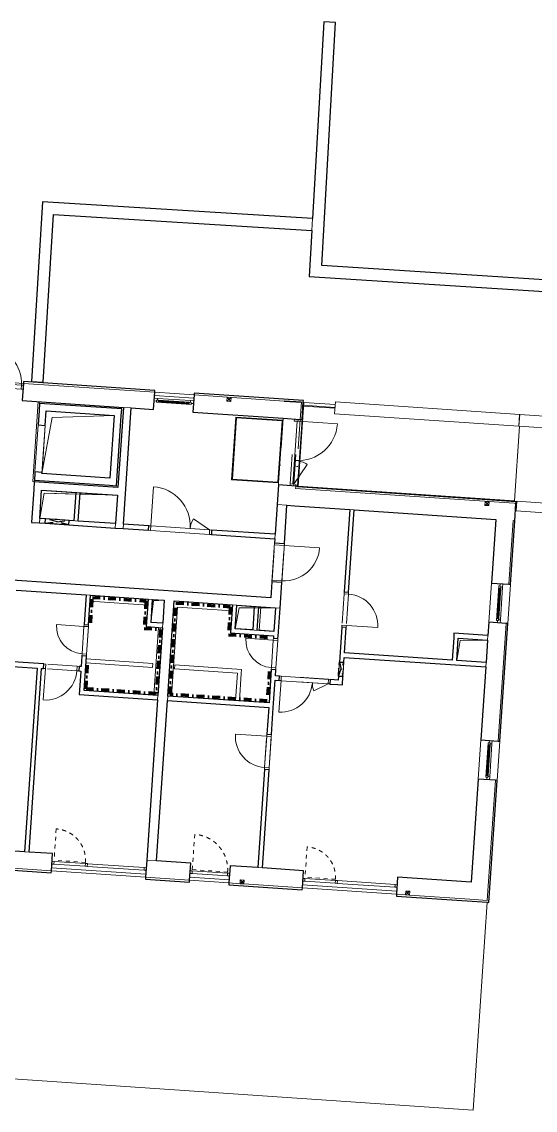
# Model space of a CAD drawing. Header units: millimetres. Extents: x -9657 to 178820, y -8645 to 72638.
# Drawn here: x 129363 to 142427, y 36742 to 64440 of the extents above; entities that cross this region are included whole.
import ezdxf

# ---------------------------------------------------------------- set-up
doc = ezdxf.new("R2010")
doc.units = ezdxf.units.MM
for name, pattern in [('HA_Dash_2mm-S1mm', [200, 100, -100]), ('HA_Dash_3mm-S1mm', [300, 200, -100]), ('HA_DashDot_2_2mm-S0_6mm', [1650, 750, -450, 0, -450]), ('HA_DashDot_4mm-S1mm', [400, 200, -100, 0, -100])]:
    doc.linetypes.add(name, pattern=pattern)
for name, color, linetype, lineweight in [('A-CLNG-____-OTLN', 9, 'Continuous', 9), ('A-DETL-GENF-OTLN', 9, 'Continuous', 9), ('A-DOOR-____-MCUT', 9, 'Continuous', 9), ('A-DOOR-____-OTLN', 9, 'Continuous', 9), ('A-DOOR-FRAM-MCUT', 9, 'Continuous', 9), ('A-DOOR-FRAM-OTLN', 9, 'Continuous', 9), ('A-FLOR-____-OTLN', 9, 'Continuous', 9), ('A-FLOR-HRAL-OTLN', 9, 'Continuous', 9), ('A-GENM-____-MCUT', 9, 'Continuous', 25), ('A-GENM-____-OTLN', 9, 'Continuous', 9), ('A-GLAZ-____-MCUT', 9, 'Continuous', 5), ('A-GLAZ-____-OTLN', 9, 'Continuous', 5), ('A-GLAZ-CURT-MCUT', 9, 'Continuous', 5), ('A-GLAZ-CURT-OTLN', 9, 'Continuous', 5), ('A-GLAZ-CWMG-MCUT', 9, 'Continuous', 5), ('A-GLAZ-CWMG-OTLN', 9, 'Continuous', 5), ('A-WALL-____-MCUT', 9, 'Continuous', 25), ('A-WALL-____-OTLN', 9, 'Continuous', 9), ('I-WALL-____-MCUT', 9, 'Continuous', 25), ('I-WALL-____-OTLN', 9, 'Continuous', 9), ('M-HVAC-DUCT-OTLN', 9, 'Continuous', 9), ('S-BEAM-____-OTLN', 9, 'Continuous', 9)]:
    doc.layers.add(name, color=color, linetype=linetype, lineweight=lineweight)

# ---------------------------------------------------------------- blocks, each defined once
blk = doc.blocks.new('HA_DR_Single_Swing_Solid - In_BJ_900x2100_Vstupni-2124274-schema rezu D_130_5300')
at = {"layer": 'A-DOOR-____-MCUT', "linetype": 'HA_DashDot_2_2mm-S0_6mm'}
for p, q in [((-450, 125), (450, 125)), ((-450, -125), (450, -125))]:
    blk.add_line(p, q, dxfattribs=at)
at = {"layer": 'A-DOOR-____-OTLN'}
for p, q in [((-500, 125), (500, 125)), ((-500, -125), (500, -125))]:
    blk.add_line(p, q, dxfattribs=at)
at = {"layer": 'A-DOOR-____-OTLN', "lineweight": 5}
blk.add_line((450, -1025), (450, -125), dxfattribs=at)
blk.add_arc((450, -125), 900, 180, 270, dxfattribs=at)
at = {"layer": 'A-DOOR-FRAM-MCUT'}
for p, q in [((-450, 125), (-500, 125)), ((-450, -125), (-450, 125)), ((500, 125), (450, 125)), ((450, 125), (450, -125)), ((-500, -125), (-450, -125)), ((450, -125), (500, -125))]:
    blk.add_line(p, q, dxfattribs=at)
blk = doc.blocks.new('HA_DR_Single_Swing_Solid - In_BJ_700x2100-2124340-schema rezu D_130_5300')
at = {"layer": 'A-DOOR-____-MCUT', "linetype": 'HA_DashDot_2_2mm-S0_6mm'}
for p, q in [((-350, 57.5), (350, 57.5)), ((-350, -57.5), (350, -57.5))]:
    blk.add_line(p, q, dxfattribs=at)
at = {"layer": 'A-DOOR-____-OTLN', "lineweight": 5}
blk.add_line((350, 757.5), (350, 57.5), dxfattribs=at)
blk.add_arc((350, 57.5), 700, 90, 180, dxfattribs=at)
at = {"layer": 'A-DOOR-FRAM-MCUT'}
for p, q in [((-400, 57.5), (-350, 57.5)), ((-350, 57.5), (-350, -57.5)), ((350, 57.5), (400, 57.5)), ((350, -57.5), (350, 57.5)), ((-350, -57.5), (-400, -57.5)), ((400, -57.5), (350, -57.5))]:
    blk.add_line(p, q, dxfattribs=at)
blk = doc.blocks.new('HA_DR_Single_Swing_Solid - In_BJ_800x2100-2124336-schema rezu D_130_5300')
at = {"layer": 'A-DOOR-____-MCUT', "linetype": 'HA_DashDot_2_2mm-S0_6mm'}
for p, q in [((-400, 57.5), (400, 57.5)), ((-400, -57.5), (400, -57.5))]:
    blk.add_line(p, q, dxfattribs=at)
at = {"layer": 'A-DOOR-____-OTLN', "lineweight": 5}
blk.add_line((400, 857.5), (400, 57.5), dxfattribs=at)
blk.add_arc((400, 57.5), 800, 90, 180, dxfattribs=at)
at = {"layer": 'A-DOOR-FRAM-MCUT'}
for p, q in [((-450, 57.5), (-400, 57.5)), ((-400, 57.5), (-400, -57.5)), ((400, 57.5), (450, 57.5)), ((400, -57.5), (400, 57.5)), ((-400, -57.5), (-450, -57.5)), ((450, -57.5), (400, -57.5))]:
    blk.add_line(p, q, dxfattribs=at)
blk = doc.blocks.new('HA_DR_Double_Swing_Solid - In_OBJ_1500x2100_1000-1827100-schema rezu D_130_5300')
at = {"layer": 'A-DOOR-____-MCUT', "linetype": 'HA_DashDot_2_2mm-S0_6mm'}
for p, q in [((-750, 58), (750, 58)), ((-750, -57), (750, -57))]:
    blk.add_line(p, q, dxfattribs=at)
at = {"layer": 'A-DOOR-____-OTLN', "lineweight": 5}
for p, q in [((-317, -307), (-750, -57)), ((750, -1057), (750, -57))]:
    blk.add_line(p, q, dxfattribs=at)
for centre, radius, start, end in [((-750, -57), 500, 330, 0), ((750, -57), 1000, 180, 270)]:
    blk.add_arc(centre, radius, start, end, dxfattribs=at)
at = {"layer": 'A-DOOR-FRAM-MCUT'}
for p, q in [((-750, 58), (-800, 58)), ((-750, -57), (-750, 58)), ((800, 58), (750, 58)), ((750, 58), (750, -57)), ((-800, -57), (-750, -57)), ((750, -57), (800, -57))]:
    blk.add_line(p, q, dxfattribs=at)
blk = doc.blocks.new('HA_WD_SinglePanel - 1000x2400-1670805-schema rezu D_130_5300')
at = {"layer": 'A-GLAZ-____-MCUT'}
for p, q in [((-420, 70), (-500, 70)), ((-500, 0), (-440, 0)), ((-440, -25), (-440, 25)), ((-440, 25), (-390, 25)), ((-420, 25), (-420, 70)), ((-390, 25), (-390, -25)), ((390, 5), (-390, 5)), ((390, -25), (390, 25)), ((390, 25), (440, 25)), ((500, 70), (420, 70)), ((420, 70), (420, 25)), ((440, 25), (440, -25)), ((440, 0), (500, 0)), ((-390, -25), (-440, -25)), ((390, -5), (-390, -5)), ((440, -25), (390, -25))]:
    blk.add_line(p, q, dxfattribs=at)
at = {"layer": 'A-GLAZ-____-OTLN'}
for p, q in [((440, 25), (-440, 25)), ((-440, -25), (-440, 25)), ((420, 70), (-420, 70)), ((390, 25), (-390, 25)), ((440, 25), (440, -25)), ((-440, -25), (440, -25)), ((390, -25), (-390, -25))]:
    blk.add_line(p, q, dxfattribs=at)
blk = doc.blocks.new('HA_WD_SinglePanel - 1000x1500-1670803-schema rezu D_130_5300')
at = {"layer": 'A-GLAZ-____-MCUT'}
for p, q in [((-420, 70), (-500, 70)), ((-500, 0), (-440, 0)), ((-440, -25), (-440, 25)), ((-440, 25), (-390, 25)), ((-420, 25), (-420, 70)), ((-390, 25), (-390, -25)), ((390, 5), (-390, 5)), ((390, -25), (390, 25)), ((390, 25), (440, 25)), ((500, 70), (420, 70)), ((420, 70), (420, 25)), ((440, 25), (440, -25)), ((440, 0), (500, 0)), ((-390, -25), (-440, -25)), ((390, -5), (-390, -5)), ((440, -25), (390, -25))]:
    blk.add_line(p, q, dxfattribs=at)
at = {"layer": 'A-GLAZ-____-OTLN'}
for p, q in [((440, 25), (-440, 25)), ((-440, -25), (-440, 25)), ((420, 70), (-420, 70)), ((390, 25), (-390, 25)), ((440, 25), (440, -25)), ((-440, -25), (440, -25)), ((390, -25), (-390, -25))]:
    blk.add_line(p, q, dxfattribs=at)
blk = doc.blocks.new('HA_DR_Double_Swing_Solid_FrameButt - In_FAS_1600x2350_1000-2015541-schema rezu D_130_5300')
at = {"layer": 'A-DOOR-____-MCUT', "linetype": 'HA_DashDot_2_2mm-S0_6mm'}
for p, q in [((-800, -70), (800, -70)), ((-800, -170), (800, -170))]:
    blk.add_line(p, q, dxfattribs=at)
at = {"layer": 'A-DOOR-____-OTLN', "lineweight": 5}
for p, q in [((-280, -470), (-800, -170)), ((800, -1170), (800, -170))]:
    blk.add_line(p, q, dxfattribs=at)
for centre, radius, start, end in [((-800, -170), 600, 330, 360), ((800, -170), 1000, 180, 270)]:
    blk.add_arc(centre, radius, start, end, dxfattribs=at)
at = {"layer": 'A-DOOR-FRAM-MCUT'}
for p, q in [((-800, -70), (-850, -70)), ((-850, -170), (-800, -170)), ((-800, -170), (-800, -70)), ((850, -70), (800, -70)), ((800, -70), (800, -170)), ((800, -170), (850, -170))]:
    blk.add_line(p, q, dxfattribs=at)
at = {"layer": 'A-DOOR-FRAM-OTLN', "linetype": 'HA_DashDot_2_2mm-S0_6mm'}
for p, q in [((850, 220), (-850, 220)), ((850, -220), (-850, -220))]:
    blk.add_line(p, q, dxfattribs=at)
blk = doc.blocks.new('HA_GM_Shaft_Rectangle - Default-2031569-schema rezu D_130_5300')
at = {"layer": 'A-DETL-GENF-OTLN'}
for p, q in [((72, -72), (1935, 0)), ((0, -720), (72, -72))]:
    blk.add_line(p, q, dxfattribs=at)
at = {"layer": 'A-GENM-____-OTLN'}
for p, q in [((0, -720), (0, 0)), ((0, 0), (1935, 0)), ((1935, 0), (1935, -720)), ((1935, -720), (0, -720))]:
    blk.add_line(p, q, dxfattribs=at)
blk = doc.blocks.new('HA_GM_Shaft_Rectangle - Default-2031607-schema rezu D_130_5300')
at = {"layer": 'A-DETL-GENF-OTLN'}
for p, q in [((160, -160), (1735, 0)), ((0, -1600), (160, -160))]:
    blk.add_line(p, q, dxfattribs=at)
at = {"layer": 'A-GENM-____-OTLN'}
for p, q in [((0, -1600), (0, 0)), ((0, 0), (1735, 0)), ((1735, 0), (1735, -1600)), ((1735, -1600), (0, -1600))]:
    blk.add_line(p, q, dxfattribs=at)
blk = doc.blocks.new('HA_GM_Shaft_Rectangle - Default-2138931-schema rezu D_130_5300')
at = {"layer": 'A-DETL-GENF-OTLN'}
for p, q in [((30, -30), (300, 0)), ((0, -585), (30, -30))]:
    blk.add_line(p, q, dxfattribs=at)
at = {"layer": 'A-GENM-____-OTLN'}
for p, q in [((0, -585), (0, 0)), ((0, 0), (300, 0)), ((300, 0), (300, -585)), ((300, -585), (0, -585))]:
    blk.add_line(p, q, dxfattribs=at)
blk = doc.blocks.new('HA_GM_Shaft_Rectangle - Default-2138656-schema rezu D_130_5300')
at = {"layer": 'A-DETL-GENF-OTLN'}
for p, q in [((60, -60), (985, 0)), ((0, -600), (60, -60))]:
    blk.add_line(p, q, dxfattribs=at)
at = {"layer": 'A-GENM-____-OTLN'}
for p, q in [((0, -600), (0, 0)), ((0, 0), (985, 0)), ((985, 0), (985, -600)), ((985, -600), (0, -600))]:
    blk.add_line(p, q, dxfattribs=at)
blk = doc.blocks.new('HA_GM_Shaft_Rectangle - Default-2137961-schema rezu D_130_5300')
at = {"layer": 'A-DETL-GENF-OTLN'}
for p, q in [((57, -57), (750, 0)), ((0, -570), (57, -57))]:
    blk.add_line(p, q, dxfattribs=at)
at = {"layer": 'A-GENM-____-OTLN'}
for p, q in [((0, -570), (0, 0)), ((0, 0), (750, 0)), ((750, 0), (750, -570)), ((750, -570), (0, -570))]:
    blk.add_line(p, q, dxfattribs=at)
blk = doc.blocks.new('HA_DR_Double_Swing_Solid - In_BJ_1200x2100_800-1670814-schema rezu D_130_5300')
at = {"layer": 'A-DOOR-____-MCUT', "linetype": 'HA_DashDot_2_2mm-S0_6mm'}
for p, q in [((-600, 57), (600, 57)), ((-600, -58), (600, -58))]:
    blk.add_line(p, q, dxfattribs=at)
at = {"layer": 'A-DOOR-____-OTLN', "lineweight": 5}
for p, q in [((600, 857), (600, 57)), ((-254, 257), (-600, 57))]:
    blk.add_line(p, q, dxfattribs=at)
for centre, radius, start, end in [((600, 57), 800, 90, 180), ((-600, 57), 400, 360, 30)]:
    blk.add_arc(centre, radius, start, end, dxfattribs=at)
at = {"layer": 'A-DOOR-FRAM-MCUT'}
for p, q in [((-650, 57), (-600, 57)), ((-600, 57), (-600, -58)), ((600, 57), (650, 57)), ((600, -58), (600, 57)), ((-600, -58), (-650, -58)), ((650, -58), (600, -58))]:
    blk.add_line(p, q, dxfattribs=at)
blk = doc.blocks.new('Obdélníková příčel - 50x70mm EXT-1516296-schema rezu D_130_5300')
at = {"layer": 'A-GLAZ-CWMG-MCUT'}
for p, q in [((-50, 0), (0, 0)), ((-50, -70), (-50, 0)), ((0, 0), (0, -70)), ((0, -70), (-50, -70))]:
    blk.add_line(p, q, dxfattribs=at)
blk = doc.blocks.new('ABMV_CW_Single_Swing_Generic - Ex_Glass_SKLOPNE-1553233-schema rezu D_130_5300')
at = {"layer": 'A-DOOR-____-OTLN', "linetype": 'HA_Dash_2mm-S1mm', "lineweight": 5}
for p in [(-450, -30), (450, -930)]:
    blk.add_line(p, (450, -30), dxfattribs=at)
blk.add_arc((450, -30), 900, 180, 270, dxfattribs=at)
blk = doc.blocks.new('Obdélníková příčel - 50x70mm EXT-1516068-schema rezu D_130_5300')
at = {"layer": 'A-GLAZ-CWMG-OTLN'}
for p, q in [((-2951, 44089), (-2053, 44028)), ((-2946, 44159), (-2048, 44098))]:
    blk.add_line(p, q, dxfattribs=at)
blk = doc.blocks.new('Obdélníková příčel - 50x70mm EXT-1516295-schema rezu D_130_5300')
at = {"layer": 'A-GLAZ-CWMG-MCUT'}
for p, q in [((-25, 0), (25, 0)), ((-25, -70), (-25, 0)), ((25, -70), (-25, -70)), ((25, 0), (25, -70))]:
    blk.add_line(p, q, dxfattribs=at)
blk = doc.blocks.new('Systémový panel - Sklo-1518049-schema rezu D_130_5300')
at = {"layer": 'A-GLAZ-CURT-MCUT'}
for p, q in [((725, 70), (-725, 70)), ((-725, 70), (-725, 0)), ((-725, 0), (725, 0)), ((725, 0), (725, 70))]:
    blk.add_line(p, q, dxfattribs=at)
blk = doc.blocks.new('Obdélníková příčel - 50x70mm EXT-1518050-schema rezu D_130_5300')
at = {"layer": 'A-GLAZ-CWMG-MCUT'}
for p, q in [((0, 0), (-50, 0)), ((-50, 0), (-50, -70)), ((0, -70), (0, 0)), ((-50, -70), (0, -70))]:
    blk.add_line(p, q, dxfattribs=at)
blk = doc.blocks.new('ABMV_CW_Single_Swing_Generic - Ex_Glass_SKLOPNE-1944711-schema rezu D_130_5300')
at = {"layer": 'A-DOOR-____-OTLN', "linetype": 'HA_Dash_2mm-S1mm', "lineweight": 5}
for p in [(-400, -30), (400, -830)]:
    blk.add_line(p, (400, -30), dxfattribs=at)
blk.add_arc((400, -30), 800, 180, 270, dxfattribs=at)
blk = doc.blocks.new('Obdélníková příčel - 50x70mm EXT-1944710-schema rezu D_130_5300')
at = {"layer": 'A-GLAZ-CWMG-OTLN'}
for p, q in [((516, 43853), (1315, 43799)), ((521, 43923), (1319, 43869))]:
    blk.add_line(p, q, dxfattribs=at)
blk = doc.blocks.new('Systémový panel - Sklo-1944714-schema rezu D_130_5300')
at = {"layer": 'A-GLAZ-CURT-MCUT'}
for p, q in [((737.5, 70), (-737.5, 70)), ((-737.5, 70), (-737.5, 0)), ((-737.5, 0), (737.5, 0)), ((737.5, 0), (737.5, 70))]:
    blk.add_line(p, q, dxfattribs=at)
blk = doc.blocks.new('ABMV_CW_Single_Swing_Generic - Ex_Glass_SKLOPNE-1553232-schema rezu D_130_5300')
at = {"layer": 'A-DOOR-____-OTLN', "linetype": 'HA_Dash_2mm-S1mm', "lineweight": 5}
for p in [(-387.5, -30), (387.5, -805)]:
    blk.add_line(p, (387.5, -30), dxfattribs=at)
blk.add_arc((387.5, -30), 775, 180, 270, dxfattribs=at)
blk = doc.blocks.new('Obdélníková příčel - 50x70mm EXT-1514296-schema rezu D_130_5300')
at = {"layer": 'A-GLAZ-CWMG-OTLN'}
for p, q in [((19423, 42570), (20196, 42518)), ((19428, 42640), (20201, 42588))]:
    blk.add_line(p, q, dxfattribs=at)
blk = doc.blocks.new('HA_GM_Tiling_LineBased - Generic Tiles-2050446-schema rezu D_130_5300')
at = {"layer": 'A-GENM-____-OTLN', "linetype": 'HA_DashDot_4mm-S1mm', "lineweight": 80}
blk.add_line((50, -50), (700, -50), dxfattribs=at)
blk = doc.blocks.new('HA_GM_Tiling_LineBased - Generic Tiles-2050447-schema rezu D_130_5300')
at = {"layer": 'A-GENM-____-OTLN', "linetype": 'HA_DashDot_4mm-S1mm', "lineweight": 80}
blk.add_line((50, -50), (1415, -50), dxfattribs=at)
blk = doc.blocks.new('HA_GM_Tiling_LineBased - Generic Tiles-2050448-schema rezu D_130_5300')
at = {"layer": 'A-GENM-____-OTLN', "linetype": 'HA_DashDot_4mm-S1mm', "lineweight": 80}
blk.add_line((50, -50), (750, -50), dxfattribs=at)
blk = doc.blocks.new('HA_GM_Tiling_LineBased - Generic Tiles-2050449-schema rezu D_130_5300')
at = {"layer": 'A-GENM-____-OTLN', "linetype": 'HA_DashDot_4mm-S1mm', "lineweight": 80}
blk.add_line((-50, -50), (370, -50), dxfattribs=at)
blk = doc.blocks.new('HA_GM_Tiling_LineBased - Generic Tiles-2050450-schema rezu D_130_5300')
at = {"layer": 'A-GENM-____-OTLN', "linetype": 'HA_DashDot_4mm-S1mm', "lineweight": 80}
blk.add_line((50, -50), (1680, -50), dxfattribs=at)
blk = doc.blocks.new('HA_GM_Tiling_LineBased - Generic Tiles-2050451-schema rezu D_130_5300')
at = {"layer": 'A-GENM-____-OTLN', "linetype": 'HA_DashDot_4mm-S1mm', "lineweight": 80}
blk.add_line((50, -50), (1840, -50), dxfattribs=at)
blk = doc.blocks.new('HA_GM_Tiling_LineBased - Generic Tiles-2050440-schema rezu D_130_5300')
at = {"layer": 'A-GENM-____-OTLN', "linetype": 'HA_DashDot_4mm-S1mm', "lineweight": 80}
blk.add_line((50, -50), (830, -50), dxfattribs=at)
blk = doc.blocks.new('HA_GM_Tiling_LineBased - Generic Tiles-2050452-schema rezu D_130_5300')
at = {"layer": 'A-GENM-____-OTLN', "linetype": 'HA_DashDot_4mm-S1mm', "lineweight": 80}
blk.add_line((50, -50), (800, -50), dxfattribs=at)
blk = doc.blocks.new('HA_GM_Tiling_LineBased - Generic Tiles-2050453-schema rezu D_130_5300')
at = {"layer": 'A-GENM-____-OTLN', "linetype": 'HA_DashDot_4mm-S1mm', "lineweight": 80}
blk.add_line((50, -50), (2535, -50), dxfattribs=at)
blk = doc.blocks.new('HA_GM_Tiling_LineBased - Generic Tiles-2050454-schema rezu D_130_5300')
at = {"layer": 'A-GENM-____-OTLN', "linetype": 'HA_DashDot_4mm-S1mm', "lineweight": 80}
blk.add_line((50, -50), (2375, -50), dxfattribs=at)
blk = doc.blocks.new('HA_GM_Tiling_LineBased - Generic Tiles-2050455-schema rezu D_130_5300')
at = {"layer": 'A-GENM-____-OTLN', "linetype": 'HA_DashDot_4mm-S1mm', "lineweight": 80}
blk.add_line((50, -50), (1435, -50), dxfattribs=at)
blk = doc.blocks.new('HA_GM_Tiling_LineBased - Generic Tiles-2050439-schema rezu D_130_5300')
at = {"layer": 'A-GENM-____-OTLN', "linetype": 'HA_DashDot_4mm-S1mm', "lineweight": 80}
blk.add_line((50, -50), (765, -50), dxfattribs=at)
blk = doc.blocks.new('HA_GM_Tiling_LineBased - Generic Tiles-2050438-schema rezu D_130_5300')
at = {"layer": 'A-GENM-____-OTLN', "linetype": 'HA_DashDot_4mm-S1mm', "lineweight": 80}
blk.add_line((-50, -50), (1050, -50), dxfattribs=at)
blk = doc.blocks.new('Cistici zona_ram - Cistici zona_ram-1747755-schema rezu D_130_5300')
at = {"layer": 'A-GENM-____-OTLN'}
for p, q in [((15146, 55453), (13946, 55453)), ((13946, 55453), (13946, 53853)), ((13966, 53873), (13966, 55433)), ((13966, 55433), (15126, 55433)), ((15126, 55433), (15126, 53873)), ((15146, 53853), (15146, 55453)), ((13946, 53853), (15146, 53853)), ((15126, 53873), (13966, 53873))]:
    blk.add_line(p, q, dxfattribs=at)
blk = doc.blocks.new('HA_DR_Single_Swing_Solid_ButtFrame - In_FAS_900x2350_Unik-2005942-schema rezu D_130_5300')
at = {"layer": 'A-DOOR-____-MCUT', "linetype": 'HA_DashDot_2_2mm-S0_6mm'}
for p, q in [((-450, -70), (450, -70)), ((-450, -170), (450, -170))]:
    blk.add_line(p, q, dxfattribs=at)
at = {"layer": 'A-DOOR-____-OTLN', "lineweight": 5}
blk.add_line((450, -1070), (450, -170), dxfattribs=at)
blk.add_arc((450, -170), 900, 180, 270, dxfattribs=at)
at = {"layer": 'A-DOOR-FRAM-MCUT'}
for p, q in [((-450, -70), (-500, -70)), ((-500, -170), (-450, -170)), ((-450, -170), (-450, -70)), ((500, -70), (450, -70)), ((450, -70), (450, -170)), ((450, -170), (500, -170))]:
    blk.add_line(p, q, dxfattribs=at)
at = {"layer": 'A-DOOR-FRAM-OTLN', "linetype": 'HA_DashDot_2_2mm-S0_6mm'}
for p, q in [((500, 220), (-500, 220)), ((500, -220), (-500, -220))]:
    blk.add_line(p, q, dxfattribs=at)
blk = doc.blocks.new('HA_GM_Opening_Rectangle_WallBased - Default-2022477-schema rezu D_130_5300')
at = {"layer": 'A-GENM-____-MCUT', "linetype": 'HA_Dash_3mm-S1mm'}
for p, q in [((305, 57.5), (-55, -57.5)), ((-55, 57.5), (305, -57.5)), ((-55, 57.5), (-55, -57.5)), ((-55, 57.5), (305, 57.5)), ((305, 57.5), (305, -57.5)), ((-55, -57.5), (305, -57.5))]:
    blk.add_line(p, q, dxfattribs=at)
blk = doc.blocks.new('HA_GM_Opening_Rectangle_WallBased - Default-2071967-schema rezu D_130_5300')
at = {"layer": 'A-GENM-____-MCUT', "linetype": 'HA_Dash_3mm-S1mm'}
for p, q in [((425, 57.5), (-175, -57.5)), ((-175, 57.5), (425, -57.5)), ((-175, 57.5), (-175, -57.5)), ((-175, 57.5), (425, 57.5)), ((425, 57.5), (425, -57.5)), ((-175, -57.5), (425, -57.5))]:
    blk.add_line(p, q, dxfattribs=at)
blk = doc.blocks.new('185-01_OBJEKT B_Central_rvt-3-schema rezu D_130_5300')
at = {"layer": 'A-FLOR-____-OTLN'}
for p, q in [((16599, 54865), (15601, 54932)), ((12500, 52737), (12639, 54773)), ((19117, 52679), (19225, 54276)), ((12540, 52735), (12500, 52737)), ((17694, 49593), (18138, 49563)), ((18253, 49555), (18677, 49526)), ((12981, 42912), (15376, 42750)), ((16498, 42674), (17496, 42606)), ((19367, 42479), (21761, 42316))]:
    blk.add_line(p, q, dxfattribs=at)
at = {"layer": 'A-WALL-____-MCUT'}
for p, q in [((12264, 55239), (12235, 54800)), ((12267, 55284), (12264, 55239)), ((15610, 55057), (12267, 55284)), ((15577, 54573), (15607, 55012)), ((15607, 55012), (15610, 55057)), ((16604, 54944), (16575, 54505)), ((16607, 54989), (16604, 54944)), ((19386, 54801), (16607, 54989)), ((12235, 54800), (14809, 54625)), ((15008, 54612), (15577, 54573)), ((19338, 54759), (18899, 54789)), ((18899, 54789), (19338, 54759)), ((19353, 54317), (19383, 54756)), ((19383, 54756), (19386, 54801)), ((16575, 54505), (18869, 54350)), ((18869, 54350), (18869, 54350)), ((18869, 54350), (19308, 54320)), ((19308, 54320), (19353, 54317)), ((18754, 52654), (18720, 52155)), ((19193, 52624), (18754, 52654)), ((19238, 52621), (19193, 52624)), ((19237, 52606), (19238, 52621)), ((24799, 52228), (19237, 52606)), ((18970, 52138), (19159, 52125)), ((19159, 52125), (20566, 52030)), ((24766, 51744), (24796, 52183)), ((24796, 52183), (24799, 52228)), ((20681, 52022), (24282, 51777)), ((24282, 51777), (24172, 50156)), ((24656, 50123), (24766, 51744)), ((24172, 50156), (24611, 50126)), ((24611, 50126), (24656, 50123)), ((24105, 49158), (24082, 48819)), ((24544, 49129), (24105, 49158)), ((24385, 46132), (24589, 49125)), ((24589, 49125), (24544, 49129)), ((24074, 48704), (24035, 48136)), ((24028, 48021), (23902, 46165)), ((23902, 46165), (24341, 46135)), ((24341, 46135), (24385, 46132)), ((23834, 45167), (23656, 42549)), ((24273, 45138), (23834, 45167)), ((24107, 42032), (24318, 45135)), ((24318, 45135), (24273, 45138)), ((12292, 43320), (11908, 43346)), ((13006, 43271), (12407, 43312)), ((12976, 42832), (13006, 43271)), ((15400, 43109), (15370, 42670)), ((16523, 43033), (15650, 43092)), ((16493, 42594), (16523, 43033)), ((17520, 42965), (17490, 42526)), ((18229, 42917), (17520, 42965)), ((11875, 42862), (12973, 42787)), ((12973, 42787), (12976, 42832)), ((15370, 42670), (15367, 42625)), ((19391, 42838), (18343, 42909)), ((19361, 42399), (19391, 42838)), ((21785, 42675), (21756, 42236)), ((23656, 42549), (21785, 42675)), ((15367, 42625), (16490, 42549)), ((16490, 42549), (16493, 42594)), ((17490, 42526), (17487, 42481)), ((17487, 42481), (19358, 42354)), ((19358, 42354), (19361, 42399)), ((21756, 42236), (21753, 42192)), ((21753, 42192), (24062, 42035)), ((24062, 42035), (24107, 42032))]:
    blk.add_line(p, q, dxfattribs=at)
at = {"layer": 'A-WALL-____-MCUT', "lineweight": 9}
for p, q in [((15607, 55012), (12264, 55239)), ((12264, 55239), (15607, 55012)), ((18899, 54789), (16604, 54944)), ((16604, 54944), (18899, 54789)), ((15008, 54612), (14809, 54625)), ((19308, 54320), (19338, 54759)), ((19338, 54759), (19308, 54320)), ((13709, 52455), (13594, 52463)), ((19192, 52609), (19189, 52564)), ((24751, 52186), (19189, 52564)), ((19189, 52564), (24751, 52186)), ((19192, 52609), (19193, 52624)), ((19193, 52624), (19192, 52609)), ((18720, 52155), (18970, 52138)), ((18970, 52138), (18720, 52155)), ((24796, 52183), (24751, 52186)), ((24751, 52186), (24796, 52183)), ((12678, 51803), (12670, 51688)), ((20681, 52022), (20566, 52030)), ((14600, 51557), (14608, 51672)), ((14808, 51659), (14800, 51544)), ((24611, 50126), (24721, 51747)), ((24721, 51747), (24611, 50126)), ((24721, 51747), (24766, 51744)), ((24766, 51744), (24721, 51747)), ((18661, 51282), (18669, 51397)), ((13973, 49846), (13858, 49854)), ((15549, 49739), (15435, 49747)), ((17694, 49593), (17580, 49601)), ((18253, 49555), (18138, 49563)), ((18677, 49527), (18792, 49519)), ((18792, 49519), (18677, 49527)), ((15801, 49020), (15809, 49135)), ((24341, 46135), (24544, 49129)), ((24544, 49129), (24341, 46135)), ((24074, 48704), (24082, 48819)), ((24028, 48021), (24035, 48136)), ((15677, 47184), (15685, 47299)), ((15934, 47282), (15926, 47168)), ((24065, 42080), (24273, 45138)), ((24273, 45138), (24065, 42080)), ((12292, 43320), (12407, 43312)), ((15400, 43109), (15650, 43092)), ((11878, 42907), (12976, 42832)), ((12976, 42832), (11878, 42907)), ((15370, 42670), (16493, 42594)), ((16493, 42594), (15370, 42670)), ((18229, 42917), (18343, 42909)), ((17490, 42526), (17775, 42507)), ((17775, 42507), (17490, 42526)), ((17875, 42500), (19361, 42399)), ((19361, 42399), (17875, 42500)), ((21756, 42236), (21985, 42221)), ((21985, 42221), (21756, 42236)), ((22085, 42214), (23626, 42110)), ((23626, 42110), (22085, 42214)), ((23626, 42110), (24065, 42080)), ((24065, 42080), (23626, 42110))]:
    blk.add_line(p, q, dxfattribs=at)
at = {"layer": 'A-WALL-____-OTLN'}
for p, q in [((11267, 55307), (12264, 55239)), ((15601, 54932), (16599, 54865)), ((15607, 55012), (16604, 54944)), ((19353, 54317), (19238, 52621)), ((19225, 54276), (19117, 52679)), ((24105, 49158), (24172, 50156)), ((24656, 50123), (24589, 49125)), ((23834, 45167), (23902, 46165)), ((24385, 46132), (24318, 45135)), ((15370, 42670), (12976, 42832)), ((15376, 42750), (12981, 42912)), ((17496, 42606), (16498, 42674)), ((17490, 42526), (16493, 42594)), ((21756, 42236), (19361, 42399)), ((21761, 42316), (19367, 42479))]:
    blk.add_line(p, q, dxfattribs=at)
at = {"layer": 'I-WALL-____-MCUT'}
for p, q in [((12676, 54730), (12664, 54550)), ((14766, 54588), (12676, 54730)), ((14809, 54625), (14670, 52590)), ((14754, 54409), (14766, 54588)), ((14808, 51659), (15008, 54612)), ((12664, 54550), (12639, 54181)), ((12818, 54169), (12843, 54538)), ((12843, 54538), (14574, 54421)), ((14574, 54421), (14466, 52824)), ((14633, 52633), (14754, 54409)), ((12639, 54181), (12818, 54169)), ((12555, 52954), (12543, 52775)), ((12557, 52984), (12555, 52954)), ((12737, 52972), (12557, 52984)), ((12735, 52942), (12737, 52972)), ((14466, 52824), (12735, 52942)), ((12540, 52735), (12527, 52535)), ((14670, 52590), (12540, 52735)), ((12543, 52775), (14454, 52645)), ((14454, 52645), (14633, 52633)), ((12527, 52535), (12470, 51702)), ((12678, 51803), (12726, 52522)), ((12726, 52522), (13594, 52463)), ((13594, 52463), (13546, 51744)), ((13660, 51736), (13709, 52455)), ((13709, 52455), (14657, 52390)), ((14657, 52390), (14608, 51672)), ((18720, 52155), (18669, 51397)), ((18904, 51165), (18970, 52138)), ((12827, 51793), (12678, 51803)), ((20566, 52030), (20424, 49934)), ((20539, 49927), (20681, 52022)), ((12470, 51702), (12670, 51688)), ((12670, 51688), (12819, 51678)), ((12819, 51678), (13418, 51638)), ((13426, 51752), (12827, 51793)), ((13418, 51638), (14600, 51557)), ((13546, 51744), (13426, 51752)), ((14608, 51672), (13660, 51736)), ((14600, 51557), (14800, 51544)), ((14800, 51544), (15448, 51500)), ((15456, 51615), (14808, 51659)), ((15448, 51500), (15456, 51615)), ((17053, 51506), (17045, 51392)), ((17045, 51392), (18661, 51282)), ((18669, 51397), (17053, 51506)), ((18661, 51282), (18654, 51182)), ((18654, 51182), (18904, 51165)), ((18559, 49785), (9929, 50371)), ((18587, 50184), (18559, 49785)), ((18836, 50167), (18587, 50184)), ((18792, 49519), (18836, 50167)), ((12082, 49974), (13858, 49854)), ((20424, 49934), (20539, 49927)), ((13858, 49854), (13808, 49105)), ((13922, 49098), (13973, 49846)), ((13973, 49846), (15435, 49747)), ((15435, 49747), (15387, 49048)), ((15510, 49155), (15549, 49739)), ((15549, 49739), (15849, 49719)), ((15849, 49719), (15809, 49135)), ((15934, 47282), (16098, 49702)), ((16098, 49702), (17580, 49601)), ((17580, 49601), (17531, 48888)), ((17654, 48995), (17694, 49593)), ((17694, 49593), (18138, 49563)), ((18138, 49563), (18098, 48965)), ((18213, 48957), (18253, 49555)), ((18253, 49555), (18543, 49536)), ((18543, 49536), (18677, 49527)), ((18677, 49527), (18637, 48928)), ((18751, 48920), (18792, 49519)), ((13808, 49105), (13922, 49098)), ((15387, 49048), (15502, 49041)), ((15502, 49041), (15801, 49020)), ((15809, 49135), (15510, 49155)), ((20363, 49036), (20303, 48148)), ((20478, 49029), (20363, 49036)), ((20434, 48380), (20478, 49029)), ((15801, 49020), (15685, 47299)), ((17531, 48888), (17646, 48880)), ((17646, 48880), (18629, 48813)), ((18098, 48965), (17654, 48995)), ((18637, 48928), (18213, 48957)), ((18629, 48813), (18625, 48753)), ((18625, 48753), (18739, 48746)), ((18739, 48746), (18744, 48806)), ((18744, 48806), (18751, 48920)), ((23211, 48763), (23172, 48194)), ((23219, 48878), (23211, 48763)), ((24082, 48819), (23219, 48878)), ((23287, 48186), (23326, 48755)), ((23326, 48755), (24074, 48704)), ((12782, 48098), (10587, 48247)), ((13753, 48307), (13735, 48033)), ((13868, 48300), (13753, 48307)), ((13809, 47427), (13868, 48300)), ((20417, 48141), (20426, 48265)), ((20426, 48265), (24028, 48021)), ((23172, 48194), (20434, 48380)), ((10579, 48132), (12610, 47994)), ((12610, 47994), (12292, 43320)), ((12407, 43312), (12724, 47986)), ((12724, 47986), (12774, 47983)), ((12774, 47983), (12782, 48098)), ((13680, 48037), (13672, 47922)), ((13672, 47922), (13727, 47918)), ((13735, 48033), (13680, 48037)), ((13727, 47918), (13694, 47434)), ((18571, 47955), (18513, 47107)), ((18685, 47948), (18571, 47955)), ((18675, 47798), (18685, 47948)), ((20303, 48148), (20417, 48141)), ((24035, 48136), (23287, 48186)), ((18628, 47099), (18667, 47683)), ((18667, 47683), (18767, 47676)), ((18775, 47791), (18675, 47798)), ((18767, 47676), (18775, 47791)), ((20072, 47703), (20064, 47588)), ((20271, 47690), (20072, 47703)), ((20278, 47789), (20271, 47690)), ((20393, 47781), (20278, 47789)), ((20378, 47567), (20393, 47781)), ((13694, 47434), (13686, 47320)), ((15685, 47299), (13809, 47427)), ((20064, 47588), (20264, 47575)), ((20264, 47575), (20378, 47567)), ((13686, 47320), (15677, 47184)), ((15677, 47184), (15400, 43109)), ((15650, 43092), (15926, 47168)), ((15926, 47168), (18505, 46993)), ((18513, 47107), (15934, 47282)), ((18620, 46985), (18628, 47099)), ((18505, 46993), (18459, 46309)), ((18574, 46301), (18620, 46985)), ((18459, 46309), (18574, 46301)), ((18398, 45411), (18229, 42917)), ((18343, 42909), (18513, 45403)), ((18513, 45403), (18398, 45411))]:
    blk.add_line(p, q, dxfattribs=at)
at = {"layer": 'I-WALL-____-OTLN'}
for p, q in [((12557, 52984), (12639, 54181)), ((12818, 54169), (12737, 52972)), ((15506, 51611), (17003, 51510)), ((16995, 51395), (15498, 51496)), ((15425, 49597), (13963, 49696)), ((16188, 49545), (16034, 47276)), ((17570, 49452), (16188, 49545)), ((15585, 47306), (15702, 49027)), ((13863, 48225), (15559, 48110)), ((15552, 48010), (13856, 48125)), ((15559, 48110), (15552, 48010)), ((16118, 48072), (16111, 47972)), ((17707, 47864), (16111, 47972)), ((16118, 48072), (17814, 47957)), ((17807, 47857), (17814, 47957)), ((20278, 47789), (20303, 48148)), ((20417, 48141), (20393, 47781)), ((17660, 47165), (17707, 47864)), ((17807, 47857), (17760, 47158)), ((20014, 47592), (18817, 47673)), ((18825, 47788), (20022, 47706)), ((18401, 45461), (18455, 46259)), ((18570, 46251), (18516, 45453))]:
    blk.add_line(p, q, dxfattribs=at)
at = {"layer": 'M-HVAC-DUCT-OTLN', "lineweight": 5}
for p, q in [((17440, 54785), (17447, 54885)), ((17547, 54878), (17440, 54785)), ((17540, 54779), (17447, 54885)), ((17447, 54885), (17547, 54878)), ((17547, 54878), (17540, 54779)), ((17540, 54779), (17440, 54785)), ((24006, 52134), (24013, 52234)), ((24113, 52227), (24006, 52134)), ((24106, 52128), (24006, 52134)), ((24106, 52128), (24013, 52234)), ((24013, 52234), (24113, 52227)), ((24113, 52227), (24106, 52128)), ((17775, 42506), (17782, 42606)), ((17881, 42599), (17775, 42506)), ((17875, 42499), (17775, 42506)), ((17875, 42499), (17782, 42606)), ((17782, 42606), (17881, 42599)), ((17881, 42599), (17875, 42499)), ((21985, 42220), (21992, 42320)), ((22092, 42313), (21985, 42220)), ((22085, 42213), (21985, 42220)), ((22085, 42213), (21992, 42320)), ((21992, 42320), (22092, 42313)), ((22092, 42313), (22085, 42213))]:
    blk.add_line(p, q, dxfattribs=at)
at = {"layer": 'A-DOOR-____-OTLN', "color": 50, "lineweight": 9}
for name, p, rotation in [('HA_DR_Single_Swing_Solid_ButtFrame - In_FAS_900x2350_Unik-2005942-schema rezu D_130_5300', (11751, 55053), 176.1172724189429), ('HA_DR_Double_Swing_Solid_FrameButt - In_FAS_1600x2350_1000-2015541-schema rezu D_130_5300', (19031, 53487), 86.1172724189429), ('HA_DR_Double_Swing_Solid - In_OBJ_1500x2100_1000-1827100-schema rezu D_130_5300', (16250, 51503), 176.1172724189429), ('HA_DR_Single_Swing_Solid - In_BJ_900x2100_Vstupni-2124274-schema rezu D_130_5300', (18745, 50675), 86.11727241894292), ('HA_DR_Single_Swing_Solid - In_BJ_800x2100-2124336-schema rezu D_130_5300', (20451, 49481), 266.1172724189429), ('HA_DR_Single_Swing_Solid - In_BJ_700x2100-2124340-schema rezu D_130_5300', (13838, 48702), 86.11727241894293), ('HA_DR_Single_Swing_Solid - In_BJ_700x2100-2124340-schema rezu D_130_5300', (18655, 48350), 86.11727241894296), ('HA_DR_Single_Swing_Solid - In_BJ_800x2100-2124336-schema rezu D_130_5300', (13227, 48010), 176.1172724189429), ('HA_DR_Double_Swing_Solid - In_BJ_1200x2100_800-1670814-schema rezu D_130_5300', (19420, 47690), 176.1172724189428), ('HA_DR_Single_Swing_Solid - In_BJ_800x2100-2124336-schema rezu D_130_5300', (18486, 45856), 86.11727241894292), ('ABMV_CW_Single_Swing_Generic - Ex_Glass_SKLOPNE-1944711-schema rezu D_130_5300', (13441, 43046), 176.1172724189429), ('ABMV_CW_Single_Swing_Generic - Ex_Glass_SKLOPNE-1553233-schema rezu D_130_5300', (17008, 42804), 176.1172724189429), ('ABMV_CW_Single_Swing_Generic - Ex_Glass_SKLOPNE-1553232-schema rezu D_130_5300', (19814, 42614), 176.1172724189429)]:
    blk.add_blockref(name, p, dxfattribs=dict(at, rotation=rotation))
at = {"layer": 'A-GENM-____-OTLN', "color": 50, "lineweight": 9}
for name, p, rotation in [('HA_GM_Shaft_Rectangle - Default-2031607-schema rezu D_130_5300', (12843, 54538), 356.1172724189424), ('Cistici zona_ram - Cistici zona_ram-1747755-schema rezu D_130_5300', (0, 0), 356.1172724189431), ('HA_GM_Shaft_Rectangle - Default-2031569-schema rezu D_130_5300', (12726, 52522), 356.1172724189424), ('HA_GM_Opening_Rectangle_WallBased - Default-2071967-schema rezu D_130_5300', (13247, 51707), 176.1172724189428), ('HA_GM_Tiling_LineBased - Generic Tiles-2050446-schema rezu D_130_5300', (13922, 49098), 86.11727241894293), ('HA_GM_Tiling_LineBased - Generic Tiles-2050447-schema rezu D_130_5300', (13973, 49846), 356.1172724189428), ('HA_GM_Tiling_LineBased - Generic Tiles-2050448-schema rezu D_130_5300', (15435, 49747), 266.1172724189429), ('HA_GM_Shaft_Rectangle - Default-2138931-schema rezu D_130_5300', (15549, 49739), 356.1172724189424), ('HA_GM_Tiling_LineBased - Generic Tiles-2050454-schema rezu D_130_5300', (15934, 47282), 86.117272418943), ('HA_GM_Tiling_LineBased - Generic Tiles-2050455-schema rezu D_130_5300', (16098, 49702), 356.1172724189428), ('HA_GM_Shaft_Rectangle - Default-2138656-schema rezu D_130_5300', (17694, 49593), 356.1172724189424), ('HA_GM_Tiling_LineBased - Generic Tiles-2050439-schema rezu D_130_5300', (17580, 49601), 266.1172724189429), ('HA_GM_Tiling_LineBased - Generic Tiles-2050449-schema rezu D_130_5300', (15387, 49048), 356.1172724189431), ('HA_GM_Tiling_LineBased - Generic Tiles-2050450-schema rezu D_130_5300', (15806, 49020), 266.117272418943), ('HA_GM_Tiling_LineBased - Generic Tiles-2050438-schema rezu D_130_5300', (17531, 48888), 356.1172724189431), ('HA_GM_Shaft_Rectangle - Default-2137961-schema rezu D_130_5300', (23326, 48755), 356.1172724189424), ('HA_GM_Tiling_LineBased - Generic Tiles-2050440-schema rezu D_130_5300', (13804, 47422), 86.11727241894297), ('HA_GM_Opening_Rectangle_WallBased - Default-2022477-schema rezu D_130_5300', (20339, 47840), 86.11727241894292), ('HA_GM_Tiling_LineBased - Generic Tiles-2050452-schema rezu D_130_5300', (18571, 47955), 266.1172724189429), ('HA_GM_Tiling_LineBased - Generic Tiles-2050451-schema rezu D_130_5300', (15689, 47294), 176.1172724189429), ('HA_GM_Tiling_LineBased - Generic Tiles-2050453-schema rezu D_130_5300', (18513, 47107), 176.1172724189429)]:
    blk.add_blockref(name, p, dxfattribs=dict(at, rotation=rotation))
at = {"layer": 'A-GLAZ-____-OTLN', "color": 50, "lineweight": 9}
for name, p, rotation in [('HA_WD_SinglePanel - 1000x2400-1670805-schema rezu D_130_5300', (16091, 54759), 356.1172724189428), ('HA_WD_SinglePanel - 1000x1500-1670803-schema rezu D_130_5300', (24358, 49642), 266.1172724189429), ('HA_WD_SinglePanel - 1000x1500-1670803-schema rezu D_130_5300', (24087, 45651), 266.1172724189429)]:
    blk.add_blockref(name, p, dxfattribs=dict(at, rotation=rotation))
at = {"layer": 'A-GLAZ-CURT-OTLN', "color": 50, "lineweight": 9, "rotation": 176.1172724189429}
for name, p in [('Systémový panel - Sklo-1518049-schema rezu D_130_5300', (14614, 42967)), ('Systémový panel - Sklo-1944714-schema rezu D_130_5300', (20987, 42534))]:
    blk.add_blockref(name, p, dxfattribs=at)
at = {"layer": 'A-GLAZ-CWMG-OTLN', "color": 50, "lineweight": 9, "extrusion": (0, 0, -1), "rotation": 3.882727581057043}
for name, p in [('Obdélníková příčel - 50x70mm EXT-1516296-schema rezu D_130_5300', (-12992, 43077)), ('Obdélníková příčel - 50x70mm EXT-1516295-schema rezu D_130_5300', (-13865, 43018)), ('Obdélníková příčel - 50x70mm EXT-1516296-schema rezu D_130_5300', (-16509, 42838)), ('Obdélníková příčel - 50x70mm EXT-1516295-schema rezu D_130_5300', (-17482, 42772)), ('Obdélníková příčel - 50x70mm EXT-1516296-schema rezu D_130_5300', (-19378, 42643)), ('Obdélníková příčel - 50x70mm EXT-1516295-schema rezu D_130_5300', (-20226, 42586))]:
    blk.add_blockref(name, p, dxfattribs=at)
at = {"layer": 'A-GLAZ-CWMG-OTLN', "color": 50, "lineweight": 9}
for name, p in [('Obdélníková příčel - 50x70mm EXT-1944710-schema rezu D_130_5300', (12521, -850)), ('Obdélníková příčel - 50x70mm EXT-1516068-schema rezu D_130_5300', (19505, -1324)), ('Obdélníková příčel - 50x70mm EXT-1514296-schema rezu D_130_5300', (0, 0))]:
    blk.add_blockref(name, p, dxfattribs=at)
at = {"layer": 'A-GLAZ-CWMG-OTLN', "color": 50, "lineweight": 9, "rotation": 356.1172724189429}
for p in [(15387, 42914), (21772, 42481)]:
    blk.add_blockref('Obdélníková příčel - 50x70mm EXT-1518050-schema rezu D_130_5300', p, dxfattribs=at)
blk = doc.blocks.new('HA_GM_Shaft_Rectangle - Default-2321898-schema rezu D_130_5300')
at = {"layer": 'A-DETL-GENF-OTLN'}
for p, q in [((985, -37), (1935, 0)), ((0, -720), (72, -72)), ((72, -72), (870, -41))]:
    blk.add_line(p, q, dxfattribs=at)
blk = doc.blocks.new('Railing - Railing-1833162-schema rezu D_130_5300')
at = {"layer": 'A-FLOR-HRAL-OTLN'}
for p, q in [((19391, 54660), (19393, 54680)), ((19391, 54660), (20190, 54605)), ((20191, 54625), (19393, 54680)), ((20191, 54625), (20190, 54605))]:
    blk.add_line(p, q, dxfattribs=at)

msp = doc.modelspace()

# ---------------------------------------------------------------- linework, layer by layer
at = {"layer": 'A-CLNG-____-OTLN'}
for p, q in [((129817, 54730), (129819.7, 54769.9)), ((129681.6, 52734.6), (129684.3, 52774.5))]:
    msp.add_line(p, q, dxfattribs=at)
at = {"layer": 'A-FLOR-____-OTLN'}
for p, q in [((136539.1, 54754.9), (136394.2, 52619.8)), ((137337.3, 54700.7), (136539.1, 54754.9)), ((141896.6, 52246.3), (142025.5, 54146.5)), ((136394.2, 52619.8), (141896.6, 52246.3)), ((132511.6, 42669.9), (130117.1, 42832.4)), ((134631.7, 42526), (133634, 42593.7)), ((138896.9, 42236.5), (136502.4, 42399)), ((140844.3, 36742), (141203.5, 42034.8)), ((112928.5, 38636.7), (140844.3, 36742))]:
    msp.add_line(p, q, dxfattribs=at)
at = {"layer": 'A-WALL-____-MCUT'}
for p, q in [((137049.4, 64439.9), (136763.1, 59431.5)), ((136995.6, 58241.8), (137348.9, 64422.8)), ((137348.9, 64422.8), (137049.4, 64439.9)), ((129891.9, 59856.4), (129609.7, 55286)), ((136763.1, 59431.5), (129891.9, 59856.4)), ((129909.2, 55267.6), (130172.8, 59538.4)), ((130172.8, 59538.4), (136746, 59131.9)), ((136746, 59131.9), (136679.1, 57961.7)), ((143284, 57833.6), (136995.6, 58241.8)), ((136679.1, 57961.7), (143564, 57514.8)), ((129609.7, 55286), (129909.2, 55267.6))]:
    msp.add_line(p, q, dxfattribs=at)
at = {"layer": 'A-WALL-____-MCUT', "lineweight": 9}
msp.add_line((136746, 59131.9), (136763.1, 59431.5), dxfattribs=at)
at = {"layer": 'A-WALL-____-OTLN'}
for p, q in [((136533.7, 54675.1), (136518.8, 54676.1)), ((136524.2, 54755.9), (136539.1, 54754.9)), ((137341.7, 54765), (137321.4, 54465.7)), ((137341.7, 54765), (142031.1, 54446.7)), ((136516.8, 54425.6), (136501.8, 54426.7)), ((142010.8, 54147.4), (137321.4, 54465.7)), ((142010.8, 54147.4), (142031.1, 54446.7)), ((142011.1, 54147.4), (142030.9, 54446.8)), ((142030.9, 54446.8), (143375.1, 54357.7)), ((143357.5, 54058.2), (142011.1, 54147.4)), ((141566.3, 52253.7), (141567.3, 52268.7)), ((141815.7, 52236.8), (141816.8, 52251.8)), ((141896.6, 52246.3), (141895.6, 52231.4)), ((141956.8, 52240.2), (141939.9, 51990.8)), ((141956.8, 52240.2), (144950.1, 52037)), ((144683.8, 51804.5), (141939.9, 51990.8))]:
    msp.add_line(p, q, dxfattribs=at)
at = {"layer": 'S-BEAM-____-OTLN'}
msp.add_line((135444.3, 49551.7), (135403.7, 48953.4), dxfattribs=at)

# ---------------------------------------------------------------- block references
at = {"lineweight": 5}
msp.add_blockref('185-01_OBJEKT B_Central_rvt-3-schema rezu D_130_5300', (117141.2, 0), dxfattribs=at)
at = {"layer": 'A-FLOR-HRAL-OTLN'}
msp.add_blockref('Railing - Railing-1833162-schema rezu D_130_5300', (117141.2, 0), dxfattribs=at)
at = {"layer": 'A-GENM-____-OTLN', "lineweight": 5, "rotation": 356.1172724189428}
msp.add_blockref('HA_GM_Shaft_Rectangle - Default-2321898-schema rezu D_130_5300', (129867.6, 52521.5), dxfattribs=at)

doc.saveas('drawing.dxf')
